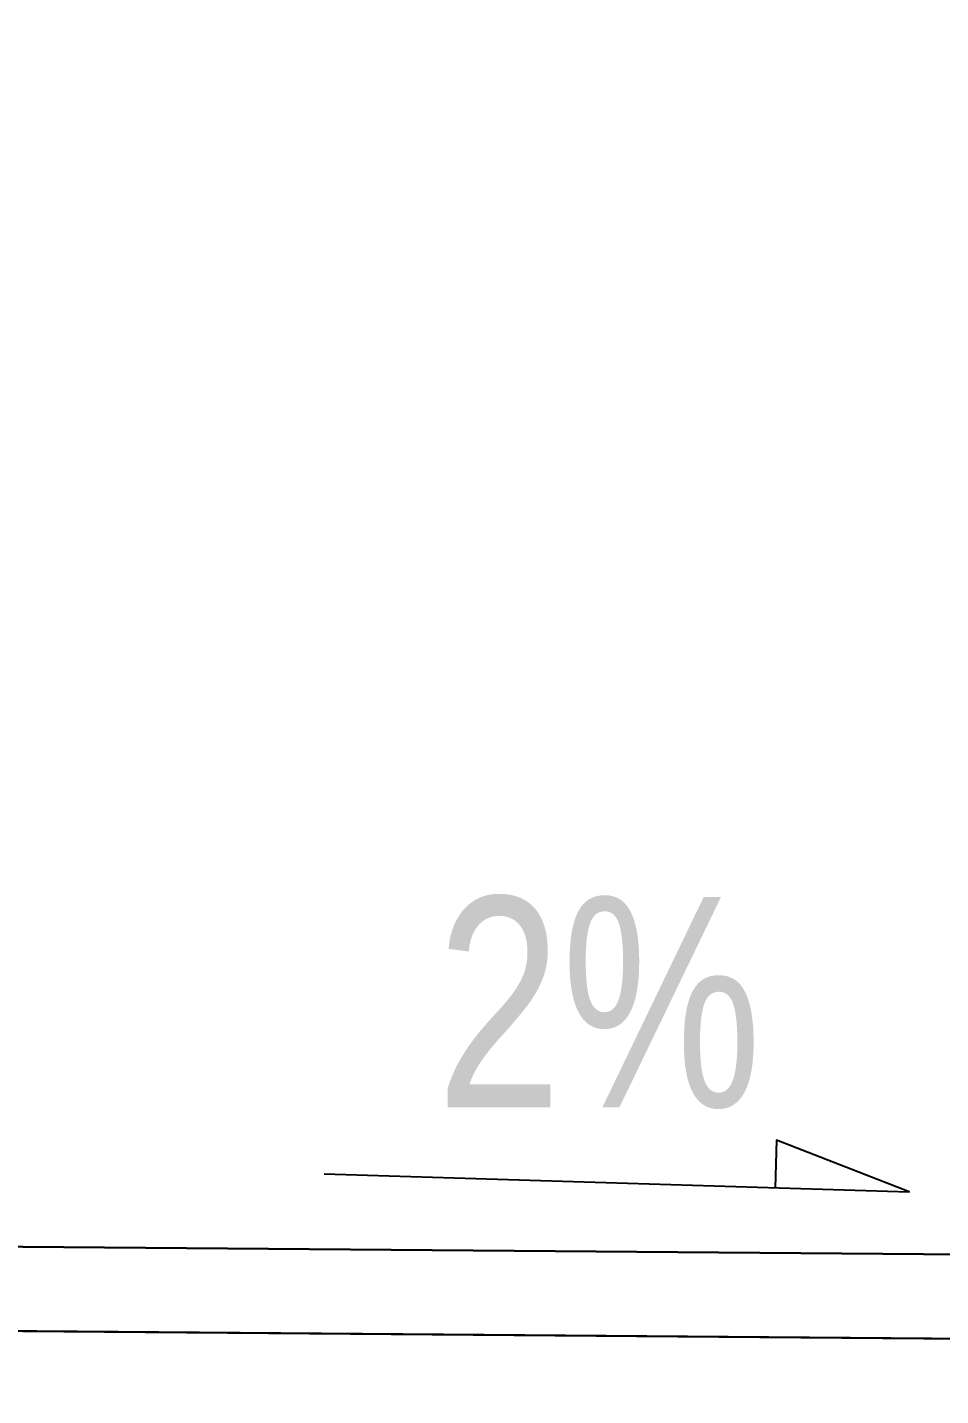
# Model space of a CAD drawing. Header units: metres. Extents: x 563371 to 571261, y 2062953 to 2068466.
# Drawn here: x 568844.13 to 568850.64, y 2065865.5 to 2065875.26 of the extents above; entities that cross this region are included whole.
import ezdxf
from ezdxf.enums import TextEntityAlignment as Align

# ---------------------------------------------------------------- set-up
doc = ezdxf.new("R2010")
doc.units = ezdxf.units.M
doc.linetypes.add('ACAD_ISO10W100', pattern=[18.5, 12, -3, 0.5, -3])
doc.linetypes.add('HIDDEN', pattern=[0.375, 0.25, -0.125])
for name, color, linetype in [('ghichieudai', 7, 'CONTINUOUS'), ('Kich thuoc', 9, 'CONTINUOUS'), ('LogDg phu', 7, 'CONTINUOUS'), ('MATCATDUONG', 8, 'CONTINUOUS'), ('TimDg', 222, 'CONTINUOUS'), ('ViaHeSphu', 32, 'CONTINUOUS')]:
    doc.layers.add(name, color=color, linetype=linetype)
doc.layers.add('t', color=7, linetype='CONTINUOUS', lineweight=25)
doc.styles.add('avh', font='VHAVAN.ttf')

msp = doc.modelspace()

# ---------------------------------------------------------------- linework, layer by layer
at = {"layer": 'LogDg phu', "linetype": 'HIDDEN', "ltscale": 50}
msp.add_lwpolyline([(568812.3247, 2065973.8693), (568796.1005, 2065967.3273, 0.40262), (568791.5597, 2065957.2132), (568822.268, 2065871.3694, 0.397173), (568832.0499, 2065866.3867), (568951.4811, 2065901.3784, 0.445138), (568956.6328, 2065912.0929), (568922.5678, 2065995.1002), (568913.7948, 2066013.6302, 0.417119), (568903.0694, 2066017.4032), (568825.121, 2065979.5484, -0.017204)], format="xyb", close=True, dxfattribs=at)
at = {"layer": 'TimDg', "linetype": 'ACAD_ISO10W100', "ltscale": 0.75}
msp.add_lwpolyline([(569408.6619, 2066103.8401), (569093.3072, 2065942.9118, -0.046747), (569058.6316, 2065929.1248), (568564.1792, 2065784.2572), (568255.9035, 2065693.9367)], format="xyb", dxfattribs=at)
at = {"layer": 'ViaHeSphu', "linetype": 'HIDDEN', "ltscale": 50}
msp.add_lwpolyline([(568813.8206, 2065970.1596, 0.017204), (568826.8684, 2065975.9503), (568904.8527, 2066013.8225), (568911.49, 2066011.4876), (568919.8225, 2065993.888), (568953.685, 2065911.374), (568950.785, 2065905.3426), (568834.0258, 2065871.1337), (568827.5434, 2065874.4358), (568797.5716, 2065958.2207), (568800.5247, 2065964.7984), (568813.8206, 2065970.1596)], format="xyb", dxfattribs=at)

# ---------------------------------------------------------------- next in the draw order: wipeouts: each hides what was drawn before it
msp.add_wipeout([(568538.5548, 2065837.1158), (569134.3908, 2065836.3611), (569086.2233, 2065956.1498), (568779.0042, 2065956.6832), (568600.6017, 2065960.3155)]).dxf.layer = 'ghichieudai'

# ---------------------------------------------------------------- next in the draw order: linework, layer by layer
at = {"layer": 'Kich thuoc'}
for points in [[(568837.9665, 2065866.6142), (568877.9665, 2065866.2887)], [(568837.9665, 2065866.0139), (568877.9665, 2065865.6884)]]:
    msp.add_lwpolyline(points, dxfattribs=at)
at = {"layer": 'MATCATDUONG', "color": 40, "linetype": 'Continuous'}
for points in [[(568846.249, 2065867.085), (568850.4199, 2065866.9563), (568849.4742, 2065867.3256), (568849.4637, 2065866.9858)], [(568821.9665, 2065866.0139), (568781.9665, 2065865.6884), (568781.9665, 2065866.2887), (568781.9665, 2065866.72), (568757.9665, 2065866.72), (568757.9665, 2065859.123), (568901.9665, 2065859.123), (568901.9665, 2065866.72), (568877.9665, 2065866.72), (568877.9665, 2065866.2887), (568877.9665, 2065865.6884), (568837.9665, 2065866.0139)], [(568837.9665, 2065866.0139), (568877.9665, 2065865.6884), (568877.9665, 2065866.2887), (568837.9665, 2065866.6142)]]:
    msp.add_lwpolyline(points, dxfattribs=at)

# ---------------------------------------------------------------- next in the draw order: texts
at = {"layer": 't', "lineweight": -2, "style": 'avh', "width": 0.8}
msp.add_text('2%%%', height=1.5, dxfattribs=at).set_placement((568847.0488, 2065868.3103), align=Align.MIDDLE_LEFT)

doc.saveas('drawing.dxf')
